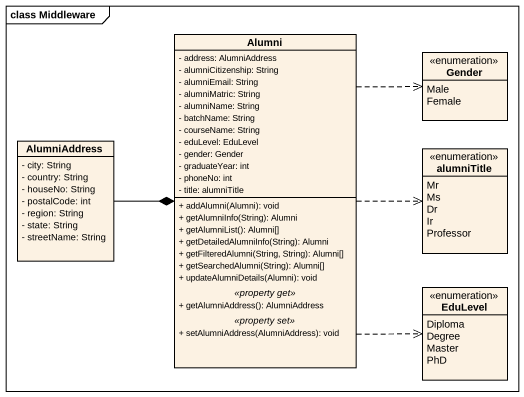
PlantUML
@startuml
mainframe class Middleware
hide circle
hide empty members
skinparam classAttributeIconSize 0
class Alumni {
  - address: AlumniAddress
  - alumniCitizenship: String
  - alumniEmail: String
  - alumniMatric: String
  - alumniName: String
  - batchName: String
  - courseName: String
  - eduLevel: EduLevel
  - gender: Gender
  - graduateYear: int
  - phoneNo: int
  - title: alumniTitle
  --
  + addAlumni(Alumni): void
  + getAlumniInfo(String): Alumni
  + getAlumniList(): Alumni[]
  + getDetailedAlumniInfo(String): Alumni
  + getFilteredAlumni(String, String): Alumni[]
  + getSearchedAlumni(String): Alumni[]
  + updateAlumniDetails(Alumni): void
  .. <<property get>> ..
  + getAlumniAddress(): AlumniAddress
  .. <<property set>> ..
  + setAlumniAddress(AlumniAddress): void
}
enum Gender {
  Male
  Female
}
class AlumniAddress {
  - city: String
  - country: String
  - houseNo: String
  - postalCode: int
  - region: String
  - state: String
  - streetName: String
}
enum alumniTitle {
  Mr
  Ms
  Dr
  Ir
  Professor
}
enum EduLevel {
  Diploma
  Degree
  Master
  PhD
}
Alumni .right.> Gender
Alumni .right.> alumniTitle
Alumni ..> EduLevel
AlumniAddress -right-* Alumni
@enduml
